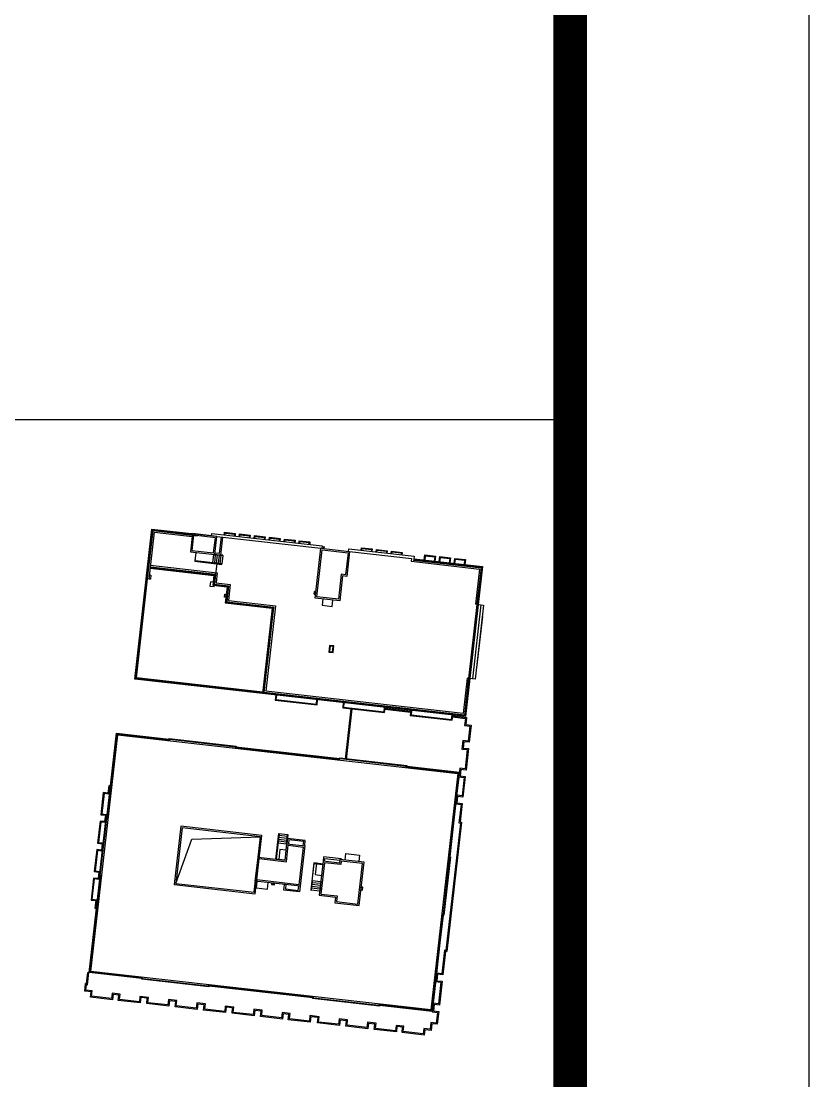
# Model space of a CAD drawing. Extents: x -59851 to 653804, y -249523 to 437614.
# Drawn here: x 27143 to 30444, y 217519 to 221959 of the extents above; entities that cross this region are included whole.
import ezdxf
from ezdxf.enums import TextEntityAlignment as Align

# ---------------------------------------------------------------- set-up
doc = ezdxf.new("R2010")
doc.units = 0
doc.header["$LTSCALE"] = 1000
doc.header["$MEASUREMENT"] = 0
doc.layers.add('LABEL_FIXBOX_PM', color=7, linetype='Continuous')
doc.layers.add('LABEL_TXT_PM', color=1, linetype='Continuous')
doc.styles.add('LABEL_TXT_PM', font='pm_njadri_romans1.shx', dxfattribs={"width": 0.7, "bigfont": 'pm_njadri_hztxt.shx'})

# ---------------------------------------------------------------- blocks, each defined once
blk = doc.blocks.new('PMSheet_A1_20150113_5-3892016032414355901')
at = {"layer": 'LABEL_FIXBOX_PM'}
blk.add_lwpolyline([(0, 594), (841, 594), (841, 0), (0, 0)], close=True, dxfattribs=at)
at = {"layer": 'LABEL_FIXBOX_PM', "const_width": 1.4}
blk.add_lwpolyline([(831, 584), (25, 584), (25, 10), (831, 10)], close=True, dxfattribs=at)
at = {"layer": 'LABEL_TXT_PM', "style": 'LABEL_TXT_PM'}
for tag, height, width, p in [('修改图应说明理由', 4.5, 0.7, (788.353, 468.8)), ('出图章签名', 4.5, 0.7, (759.458, 338.088)), ('建设单位_U01', 4.5, 0.7, (800.9, 212.141)), ('建设单位', 4.5, 0.7, (800.9, 210.197)), ('建设单位_D01', 4.5, 0.7, (800.9, 207.403)), ('项目名称_U01', 4.5, 0.7, (800.9, 200.423)), ('项目名称', 4.5, 0.7, (800.9, 198.194)), ('项目名称_D01', 4.5, 0.7, (800.9, 195.297)), ('设计编号', 4.5, 0.6, (780.758, 187.897)), ('分项号', 4.5, 0.6, (820.258, 187.997)), ('项目经理签名', 4.5, 0.7, (810.177, 172.265)), ('项目经理', 4.5, 0.7, (780.258, 171.997)), ('审定签名', 4.5, 0.7, (810.177, 164.165)), ('审定', 4.5, 0.7, (780.258, 163.897)), ('审核签名', 4.5, 0.7, (810.177, 156.265)), ('审核', 4.5, 0.7, (780.258, 155.997)), ('项目负责签名', 4.5, 0.7, (810.177, 148.265)), ('项目负责', 4.5, 0.7, (780.258, 147.997)), ('专业负责签名', 4.5, 0.7, (810.177, 140.265)), ('专业负责', 4.5, 0.7, (780.258, 139.997)), ('校对', 4.5, 0.7, (780.258, 131.897)), ('校对签名', 4.5, 0.7, (810.177, 132.165)), ('设计签名', 4.5, 0.7, (810.177, 124.265)), ('设计', 4.5, 0.7, (780.258, 123.997)), ('绘制', 4.5, 0.7, (780.258, 115.897)), ('绘制签名', 4.5, 0.7, (810.177, 116.165)), ('方案_01', 4.5, 0.7, (780.258, 95.897)), ('方案_01签名', 4.5, 0.7, (810.177, 96.165)), ('方案_02', 4.5, 0.7, (780.258, 87.897)), ('方案_02签名', 4.5, 0.7, (810.177, 88.165)), ('方案_03', 4.5, 0.7, (780.286, 79.897)), ('方案_03签名', 4.5, 0.7, (810.205, 80.165)), ('方案_04', 4.5, 0.7, (780.258, 71.897)), ('方案_04签名', 4.5, 0.7, (810.177, 72.165)), ('图名_U02', 4.5, 0.7, (790.5, 60.2)), ('图名_U01', 4.5, 0.7, (790.5, 54.2)), ('图名', 4.5, 0.7, (790.5, 47.955)), ('图名_D01', 4.5, 0.7, (790.5, 42.4)), ('图名_D02', 4.5, 0.7, (790.5, 37)), ('图号', 3.5, 0.7, (760.967, 20.953)), ('图档号', 3.5, 0.7, (781.1, 20.953)), ('日期', 3.5, 0.7, (801.067, 20.953)), ('版本号', 3.5, 0.7, (820.267, 20.953))]:
    blk.add_attdef(tag, text='', height=height, dxfattribs=dict(at, width=width)).set_placement(p, align=Align.CENTER)

msp = doc.modelspace()

# ---------------------------------------------------------------- linework, layer by layer
msp.add_line((21443.9, 220290, 0), (29443.9, 220290, 0))
at = {"color": 0}
msp.add_line((29443.9, 220290, 0), (29443.9, 213877.3, 0), dxfattribs=at)
at = {"extrusion": (0.000166373, 0.001467, 0.999999)}
for p, q in [((27949.2, 219725.2, -3.4), (27945.1, 219689.4, -3.3)), ((27949.2, 219725.2, -3.4), (27988, 219720.8, -3.4)), ((27957, 219724.3, -3.4), (27952.9, 219688.5, -3.3)), ((27964.7, 219723.4, -3.4), (27960.6, 219687.6, -3.3)), ((27972.5, 219722.5, -3.4), (27968.4, 219686.8, -3.3)), ((27980.2, 219721.7, -3.4), (27976.2, 219685.9, -3.3)), ((27988, 219720.8, -3.4), (27983.9, 219685, -3.3)), ((28789.2, 219703.9, -3.5), (29073.8, 219671.6, -3.5)), ((27684.5, 219667.6, -3.3), (27951.3, 219637.3, -3.3)), ((27684.9, 219670.6, -3.3), (27954.6, 219640, -3.3)), ((27685.2, 219673.5, -3.3), (27958, 219642.6, -3.3)), ((27685.9, 219679.5, -3.3), (27964.6, 219647.9, -3.3)), ((27945.1, 219689.4, -3.3), (27983.9, 219685, -3.3)), ((27962.9, 219685.9, -3.3), (27958, 219642.6, -3.3)), ((28777.7, 219696.2, -3.5), (29063.9, 219663.7, -3.5)), ((29063.9, 219663.7, -3.5), (29047.1, 219516.2, -3.3)), ((29073.8, 219671.6, -3.5), (29056.1, 219515.1, -3.3)), ((29073.8, 219671.6, -3.5), (29070.5, 219669, -3.5)), ((27670.4, 219622.4, -3.2), (27667.4, 219622.8, -3.2)), ((27951.3, 219637.3, -3.3), (27946.6, 219595.6, -3.2)), ((27954.6, 219640, -3.3), (27949.9, 219598.2, -3.2)), ((27958, 219642.6, -3.3), (27953.2, 219600.9, -3.2)), ((27954.6, 219640, -3.3), (27958, 219642.6, -3.3)), ((27964.6, 219647.9, -3.3), (27959.9, 219606.1, -3.2)), ((27946.6, 219595.6, -3.2), (28006.2, 219588.8, -3.2)), ((27953.2, 219600.9, -3.2), (27949.9, 219598.2, -3.2)), ((27949.9, 219598.2, -3.2), (28009.5, 219591.5, -3.2)), ((27953.2, 219600.9, -3.2), (28012.8, 219594.1, -3.2)), ((27959.9, 219606.1, -3.2), (28019.5, 219599.4, -3.2)), ((28006.2, 219588.8, -3.2), (27998.6, 219521.8, -3.1)), ((28009.5, 219591.5, -3.2), (28001.9, 219524.4, -3.1)), ((28012.8, 219594.1, -3.2), (28005.2, 219527, -3.1)), ((28009.5, 219591.5, -3.2), (28012.8, 219594.1, -3.2)), ((28019.5, 219599.4, -3.2), (28011.9, 219532.3, -3.1)), ((27998.6, 219521.8, -3.1), (28195.3, 219499.5, -3.1)), ((28001.9, 219524.4, -3.1), (28005.2, 219527, -3.1)), ((28001.9, 219524.4, -3.1), (28198.7, 219502.1, -3.1)), ((28005.2, 219527, -3.1), (28202, 219504.7, -3.1)), ((28011.9, 219532.3, -3.1), (28208.6, 219510, -3.1)), ((28195.3, 219499.5, -3.1), (28154.8, 219141.8, -2.6)), ((28158.1, 219144.4, -2.6), (28198.7, 219502.1, -3.1)), ((28208.6, 219510, -3.1), (28168.1, 219152.4, -2.6)), ((28198.7, 219502.1, -3.1), (28202, 219504.7, -3.1)), ((29053.1, 219515.5, -3.3), (29018, 219205.5, -2.8)), ((29059.1, 219514.8, -3.3), (29023.9, 219204.8, -2.8)), ((29069.5, 219513.6, -3.3), (29034.4, 219203.6, -2.8)), ((29059.1, 219514.8, -3.3), (29047.1, 219516.2, -3.3)), ((29076, 219464.6, -3.2), (29051.7, 219249.9, -2.9)), ((29012, 219206.1, -2.8), (28995.3, 219058.6, -2.6)), ((29020.9, 219205.1, -2.8), (29003.2, 219048.6, -2.6)), ((29023.9, 219204.8, -2.8), (29012, 219206.1, -2.8)), ((29003.2, 219048.6, -2.6), (28158.1, 219144.4, -2.6)), ((28995.3, 219058.6, -2.6), (28168.1, 219152.4, -2.6)), ((29000.6, 219051.9, -2.6), (29003.2, 219048.6, -2.6)), ((28219.7, 218517, -1.7), (28224.1, 218555.8, -1.7)), ((28223.3, 218548, -1.7), (28259, 218543.9, -1.7)), ((28224.1, 218555.8, -1.7), (28259.9, 218551.7, -1.7)), ((28255.5, 218512.9, -1.7), (28259.9, 218551.7, -1.7)), ((28219.7, 218517, -1.7), (28255.5, 218512.9, -1.7)), ((28220.6, 218524.8, -1.7), (28256.4, 218520.7, -1.7)), ((28221.5, 218532.5, -1.7), (28257.3, 218528.4, -1.7)), ((28222.4, 218540.3, -1.7), (28258.1, 218536.2, -1.7)), ((28363.2, 218357.3, -1.5), (28358.8, 218318.6, -1.4)), ((28395.5, 218322.3, -1.4), (28359.7, 218326.3, -1.4)), ((28396.4, 218330, -1.4), (28360.6, 218334.1, -1.4)), ((28397.3, 218337.8, -1.4), (28361.5, 218341.8, -1.4)), ((28398.1, 218345.5, -1.5), (28362.4, 218349.6, -1.5)), ((28399, 218353.3, -1.5), (28363.2, 218357.3, -1.5)), ((28399, 218353.3, -1.5), (28394.6, 218314.5, -1.4)), ((28394.6, 218314.5, -1.4), (28358.8, 218318.6, -1.4))]:
    msp.add_line(p, q, dxfattribs=at)
at = {"extrusion": (0.000166373, 0.001467, 0.999999), "elevation": 323.7}
for points in [[(28154.8, 219141.6), (27619.7, 219202.2), (27691, 219831.2), (27959.3, 219800.8)], [(27667.4, 219622.5), (27691, 219831.2), (27883.3, 219809.4)], [(27670.4, 219622.2), (27693.7, 219827.9), (27860.6, 219808.9)], [(27673.3, 219621.9), (27696.3, 219824.6), (27882.6, 219803.4)], [(27679.3, 219621.2), (27701.6, 219817.9), (27859.6, 219800)], [(27941.4, 219802.8), (27942.6, 219813.2), (28404.7, 219760.8), (28403.5, 219750.4)], [(27987.6, 219797.6), (27979, 219721.6), (27949.2, 219724.9)], [(27981.7, 219798.2), (27973.7, 219728.2), (27955.8, 219730.2)], [(27963.1, 219794.3), (27963.8, 219800.3), (28399, 219750.9), (28398.3, 219745)], [(27994.8, 219807.3), (27996, 219817.8), (28040.7, 219812.7), (28039.5, 219802.2)], [(27996.3, 219807.1), (27997.3, 219816.1), (28039, 219811.4), (28038, 219802.4)], [(27997.8, 219807), (27998.6, 219814.4), (28037.3, 219810), (28036.5, 219802.6)], [(28057.4, 219800.2), (28058.6, 219810.7), (28103.3, 219805.6), (28102.1, 219795.1)], [(28058.9, 219800), (28059.9, 219809), (28101.6, 219804.3), (28100.6, 219795.3)], [(28060.3, 219799.9), (28061.2, 219807.3), (28099.9, 219802.9), (28099.1, 219795.5)], [(28120, 219793.1), (28121.1, 219803.6), (28165.9, 219798.5), (28164.7, 219788.1)], [(28121.5, 219793), (28122.5, 219801.9), (28164.2, 219797.2), (28163.2, 219788.2)], [(28122.9, 219792.8), (28123.8, 219800.2), (28162.5, 219795.8), (28161.7, 219788.4)], [(28182.6, 219786), (28183.8, 219796.5), (28228.5, 219791.4), (28227.3, 219781)], [(28184.1, 219785.9), (28185.1, 219794.8), (28226.8, 219790.1), (28225.8, 219781.1)], [(28185.5, 219785.7), (28186.4, 219793.1), (28225.1, 219788.8), (28224.3, 219781.3)], [(28245.2, 219778.9), (28246.4, 219789.4), (28291.1, 219784.3), (28289.9, 219773.9)], [(28246.7, 219778.8), (28247.7, 219787.7), (28289.4, 219783), (28288.4, 219774)], [(28248.2, 219778.6), (28249, 219786.1), (28287.8, 219781.7), (28286.9, 219774.2)], [(28307.8, 219771.8), (28308.9, 219782.3), (28353.7, 219777.2), (28352.5, 219766.8)], [(28309.3, 219771.7), (28310.3, 219780.6), (28352, 219775.9), (28351, 219766.9)], [(28310.7, 219771.5), (28311.6, 219779), (28350.3, 219774.6), (28349.5, 219767.1)], [(28515.3, 219737.7), (28516.4, 219748.2), (28790.7, 219717.1), (28788.1, 219694.7)], [(28568.6, 219742.3), (28569.8, 219752.7), (28614.5, 219747.6), (28613.3, 219737.2)], [(28570.1, 219742.1), (28571.1, 219751), (28612.8, 219746.3), (28611.8, 219737.4)], [(28571.6, 219741.9), (28572.4, 219749.4), (28611.2, 219745), (28610.3, 219737.5)], [(28631.2, 219735.2), (28632.4, 219745.6), (28677.1, 219740.5), (28675.9, 219730.1)], [(28632.7, 219735), (28633.7, 219743.9), (28675.4, 219739.2), (28674.4, 219730.3)], [(27874.7, 219733.4), (27870.5, 219696.1), (27983.7, 219683.3), (27983.9, 219684.8), (27872.1, 219697.4), (27876.2, 219733.2)], [(27949.2, 219724.9), (27988, 219720.5), (27988.1, 219722), (27979.2, 219723)], [(28519, 219731.3), (28519.7, 219737.2), (28779.1, 219707.8), (28777.7, 219695.9)], [(28634.2, 219734.8), (28635, 219742.3), (28673.8, 219737.9), (28672.9, 219730.4)], [(28693.8, 219728.1), (28695, 219738.5), (28739.7, 219733.4), (28738.5, 219723)], [(28695.3, 219727.9), (28696.3, 219736.8), (28738, 219732.1), (28737, 219723.2)], [(28696.8, 219727.7), (28697.6, 219735.2), (28736.4, 219730.8), (28735.5, 219723.3)], [(28788.8, 219700.7), (29070.5, 219668.8), (29053.1, 219515.2)], [(28789.5, 219706.7), (29077.2, 219674), (29059.1, 219514.6)], [(28832.7, 219701.8), (28835.1, 219722.6), (28879.8, 219717.5), (28877.4, 219696.7)], [(28834.2, 219701.6), (28836.4, 219721), (28878.1, 219716.2), (28875.9, 219696.9)], [(28835.7, 219701.4), (28837.7, 219719.3), (28876.5, 219714.9), (28874.5, 219697)], [(28895.3, 219694.7), (28897.7, 219715.5), (28942.4, 219710.5), (28940, 219689.6)], [(28896.8, 219694.5), (28899, 219713.9), (28940.7, 219709.1), (28938.5, 219689.8)], [(28898.3, 219694.3), (28900.3, 219712.2), (28939.1, 219707.8), (28937, 219689.9)], [(28957.9, 219687.6), (28960.3, 219708.4), (29005, 219703.4), (29002.6, 219682.5)], [(28959.4, 219687.4), (28961.6, 219706.8), (29003.3, 219702), (29001.1, 219682.7)], [(28960.9, 219687.2), (28962.9, 219705.1), (29001.7, 219700.7), (28999.6, 219682.8)], [(28155.1, 219144.5), (27623, 219204.9), (27670.4, 219622.2)], [(28155.5, 219147.5), (27626.4, 219207.5), (27673.3, 219621.9)], [(27679.3, 219621.2), (27670.4, 219622.2)], [(27681.3, 219639.1), (27687.3, 219638.4), (27685.3, 219620.5), (27679.3, 219621.2)], [(27948.1, 219608.8), (27936.2, 219610.2), (27934.2, 219592.3), (27952.1, 219590.3), (27952.6, 219594.7)], [(28378.4, 219569.1), (28372.4, 219569.7), (28371.1, 219557.8), (28377, 219557.1), (28377.1, 219557.7), (28371.7, 219558.3), (28372.9, 219569.1), (28378.3, 219568.5), (28378.4, 219569.1)], [(28001.3, 219545.4), (27995.3, 219546), (27996.7, 219558), (28002.7, 219557.3), (28002.6, 219556.7), (27997.2, 219557.3), (27996, 219546.6), (28001.4, 219546), (28001.3, 219545.4)], [(28408.1, 219538.5), (28405.1, 219511.7), (28446.8, 219506.9), (28449.9, 219533.8)], [(29018, 219205.2), (29000.6, 219051.7), (28161.4, 219146.8), (28202, 219504.5)], [(29059.1, 219514.6), (29081.4, 219512), (29046.3, 219202), (29023.9, 219204.5)], [(29023.9, 219204.5), (29005.8, 219045.1), (28154.8, 219141.6)], [(28209.9, 219135.3), (28207.6, 219114.4), (28383.4, 219094.5), (28385.8, 219115.4)], [(28211.4, 219135.1), (28209.2, 219115.8), (28382.1, 219096.2), (28384.3, 219115.5)], [(28212.9, 219135), (28210.9, 219117.1), (28380.8, 219097.8), (28382.8, 219115.7)], [(28493.1, 219103.2), (28490.8, 219082.3), (28666.6, 219062.4), (28669, 219083.3)], [(28494.6, 219103), (28492.4, 219083.7), (28665.3, 219064.1), (28667.5, 219083.4)], [(28496.1, 219102.9), (28494.1, 219085), (28664, 219065.7), (28666, 219083.6)], [(28502.5, 218866.6), (28526.5, 219078.3)], [(28507, 218866.1), (28531, 219077.8)], [(28668.7, 219080.3), (28776, 219068.1)], [(28951.8, 219048.2), (29010, 219041.6), (29006.6, 219011.8), (29029, 219009.2), (29020.8, 218937.7), (28998.5, 218940.2), (28995.4, 218913.4), (29017.8, 218910.9), (29007.7, 218821.4), (28985.3, 218824), (28982.3, 218797.1), (29004.6, 218794.6), (28994.8, 218708.2), (28972.5, 218710.7), (28969.4, 218683.9), (28991.8, 218681.3), (28983, 218603.8), (28989, 218603.2), (28927.4, 218060.6), (28921.5, 218061.3), (28910.3, 217962.9), (28888, 217965.5), (28884.9, 217938.7), (28907.3, 217936.1), (28896, 217836.3), (28873.6, 217838.8), (28870.6, 217812), (28892.9, 217809.4), (28886.8, 217755.8), (28864.5, 217758.3), (28861.3, 217730), (28834.4, 217733), (28831.9, 217710.7), (28739.5, 217721.1), (28742, 217743.5), (28718.2, 217746.2), (28715.7, 217723.9), (28623.2, 217734.3), (28625.8, 217756.7), (28599, 217759.7), (28596.4, 217737.4), (28504, 217747.8), (28506.5, 217770.2), (28479.7, 217773.2), (28477.2, 217750.9), (28384.8, 217761.4), (28387.3, 217783.7), (28357.5, 217787.1), (28355, 217764.7), (28262.6, 217775.2), (28265.1, 217797.6), (28241.2, 217800.3), (28238.7, 217777.9), (28146.3, 217788.4), (28148.8, 217810.8), (28122, 217813.8), (28119.5, 217791.4), (28027.1, 217801.9), (28029.6, 217824.3), (28002.8, 217827.3), (28000.2, 217805), (27907.8, 217815.4), (27910.4, 217837.8), (27883.5, 217840.8), (27881, 217818.5), (27788.6, 217829), (27791.1, 217851.3), (27764.3, 217854.4), (27761.8, 217832), (27669.4, 217842.5), (27671.9, 217864.8), (27645.1, 217867.9), (27642.5, 217845.5), (27550.1, 217856), (27552.7, 217878.4), (27528.8, 217881.1), (27526.3, 217858.7), (27433.9, 217869.2), (27436.4, 217891.5), (27409.6, 217894.6), (27413.1, 217925.9), (27413.3, 217927.4), (27417.8, 217926.9), (27423, 217973.1), (27429, 217972.4)], [(28951.3, 219043.7), (29005, 219037.6), (29001.6, 219007.8), (29024, 219005.3), (29016.9, 218942.7), (28994.5, 218945.2), (28990.5, 218909.4), (29012.8, 218906.9), (29003.7, 218826.4), (28981.3, 218829), (28977.3, 218793.2), (28999.6, 218790.6), (28990.9, 218713.1), (28968.5, 218715.7), (28964.4, 218679.9), (28986.8, 218677.4), (28978, 218599.9), (28984, 218599.2), (28923.5, 218065.6), (28917.5, 218066.3), (28906.4, 217967.9), (28884, 217970.5), (28880, 217934.7), (28902.3, 217932.2), (28892, 217841.2), (28869.6, 217843.8), (28865.6, 217808), (28887.9, 217805.5), (28882.9, 217760.7), (28860.5, 217763.3), (28857.3, 217735), (28830.5, 217738), (28827.9, 217715.6), (28744.5, 217725.1), (28747, 217747.5), (28714.2, 217751.2), (28711.7, 217728.8), (28628.2, 217738.3), (28630.8, 217760.7), (28595, 217764.7), (28592.5, 217742.3), (28509, 217751.8), (28511.5, 217774.2), (28475.8, 217778.2), (28473.2, 217755.9), (28389.8, 217765.3), (28392.3, 217787.7), (28353.5, 217792.1), (28351, 217769.7), (28267.5, 217779.2), (28270.1, 217801.5), (28237.3, 217805.3), (28234.7, 217782.9), (28151.3, 217792.4), (28153.8, 217814.7), (28118, 217818.8), (28115.5, 217796.4), (28032, 217805.9), (28034.6, 217828.2), (27998.8, 217832.3), (27996.3, 217809.9), (27912.8, 217819.4), (27915.3, 217841.8), (27879.6, 217845.8), (27877, 217823.5), (27793.6, 217832.9), (27796.1, 217855.3), (27760.3, 217859.3), (27757.8, 217837), (27674.3, 217846.4), (27676.9, 217868.8), (27641.1, 217872.9), (27638.6, 217850.5), (27555.1, 217860), (27557.6, 217882.3), (27524.8, 217886), (27522.3, 217863.7), (27438.8, 217873.1), (27441.4, 217895.5), (27414.6, 217898.5), (27417.3, 217922.4), (27421.7, 217921.9), (27427.5, 217972.6)], [(28668.2, 219075.8), (28775.5, 219063.6)], [(28776.3, 219071.1), (28773.9, 219050.2), (28949.8, 219030.3), (28952.2, 219051.2)], [(28777.8, 219070.9), (28775.6, 219051.5), (28948.5, 219031.9), (28950.7, 219051.3)], [(28779.3, 219070.8), (28777.3, 219052.9), (28947.2, 219033.6), (28949.2, 219051.5)], [(28478.7, 218869.3), (28479, 218872.3), (28759.2, 218840.5), (28758.9, 218837.6), (28979.5, 218812.6), (28968, 218711.2), (28968, 218711.2), (28952.4, 218574.1), (28952.4, 218574.1), (28939.3, 218457.8), (28942.2, 218457.5), (28914.5, 218213.1), (28911.5, 218213.4), (28898.4, 218097.1), (28898.4, 218097.1), (28879.4, 217930.2), (28879.4, 217930.2), (28865.8, 217809.5), (28645.2, 217834.5), (28644.8, 217831.5), (28364.6, 217863.3), (28365, 217866.3), (27929.8, 217915.6), (27929.4, 217912.6), (27649.2, 217944.4), (27649.5, 217947.4), (27429, 217972.4), (27474.8, 218376.3), (27471.8, 218376.6), (27499.5, 218621.1), (27502.5, 218620.7), (27542.7, 218975.5), (27763.3, 218950.4), (27763.6, 218953.4), (28043.8, 218921.7), (28043.5, 218918.7), (28478.7, 218869.3)], [(28481.7, 218869), (28755.9, 218837.9), (28755.6, 218834.9), (28976.2, 218809.9), (28965, 218711.5), (28949.5, 218574.4), (28935.9, 218455.2), (28938.9, 218454.9), (28911.9, 218216.4), (28908.9, 218216.7), (28895.4, 218097.5), (28876.1, 217927.6), (28863.1, 217812.8), (28642.5, 217837.8), (28642.2, 217834.8), (28367.9, 217865.9), (28368.3, 217868.9), (27927.1, 217918.9), (27926.8, 217915.9), (27652.5, 217947), (27652.9, 217950), (27432.3, 217975), (27478.1, 218378.9), (27475.1, 218379.3), (27502.1, 218617.7), (27505.1, 218617.4), (27545.3, 218972.1), (27765.9, 218947.1), (27766.3, 218950.1), (28040.5, 218919), (28040.2, 218916), (28478.2, 218866.4)], [(27517.7, 218754.9), (27510.2, 218755.7), (27506.7, 218724.4), (27487.3, 218726.6), (27476.8, 218634.2), (27496.2, 218632), (27493.2, 218605.2), (27473.8, 218607.4), (27463.3, 218515), (27482.7, 218512.8), (27479.6, 218485.9), (27460.3, 218488.1), (27449.8, 218395.7), (27469.2, 218393.5), (27466.1, 218366.7), (27446.7, 218368.9), (27436.3, 218276.5), (27455.6, 218274.3), (27452.1, 218243), (27459.5, 218242.2)], [(27517.3, 218751.3), (27513.4, 218751.7), (27509.8, 218720.4), (27490.5, 218722.6), (27480.8, 218637.4), (27500.2, 218635.2), (27496.3, 218601.2), (27477, 218603.4), (27467.3, 218518.1), (27486.7, 218515.9), (27482.8, 218482), (27463.4, 218484.2), (27453.8, 218398.9), (27473.1, 218396.7), (27469.3, 218362.7), (27449.9, 218364.9), (27440.2, 218279.7), (27459.6, 218277.5), (27456.1, 218246.2), (27460, 218245.7)], [(28247.7, 218444.1), (28210.5, 218448.4), (28222.6, 218555.7), (28224.1, 218555.5), (28212, 218448.2), (28247.7, 218444.1)], [(28255.5, 218512.7), (28259.9, 218551.5), (28261.4, 218551.3), (28259.5, 218534.9)], [(27791.4, 218346.4), (27858.2, 218531.9), (28145.7, 218541.8)], [(28331.6, 218504.1), (28334.1, 218526.4), (28259.6, 218534.9), (28257.1, 218512.5)], [(28325.7, 218504.8), (28327.5, 218521.2), (28264.9, 218528.3), (28263.1, 218511.9)], [(28254, 218485.7), (28227.2, 218488.7), (28222.5, 218447), (28249.3, 218444)], [(28485, 218445.9), (28485.4, 218448.9), (28410.8, 218457.4), (28408.8, 218439.5)], [(28501.4, 218444.1), (28504.5, 218470.9), (28561.1, 218464.5), (28558.1, 218437.6)], [(28407.5, 218427.5), (28370.2, 218431.8), (28357.4, 218318.5), (28358.8, 218318.3), (28371.5, 218430.1), (28407.3, 218426.1)], [(28407.5, 218427.5), (28380.6, 218430.6), (28375.2, 218382.9), (28402.1, 218379.9)], [(28414.8, 218438.9), (28416.1, 218450.7), (28478.7, 218443.6)], [(28130.5, 218354.8), (28127.5, 218328), (28175.2, 218322.5), (28178.2, 218349.4)], [(28193.1, 218347.7), (28192.4, 218341.7), (28204.4, 218340.4), (28205, 218346.3), (28204.4, 218346.4), (28203.8, 218341), (28193.1, 218342.3), (28193.7, 218347.6), (28193.1, 218347.7)], [(28312.3, 218334.2), (28309.6, 218310.3), (28244.1, 218317.8), (28246.8, 218341.6)], [(28252.7, 218340.9), (28250.7, 218323), (28304.4, 218317), (28306.4, 218334.8)], [(28567.2, 218318.9), (28573.2, 218318.2), (28574.6, 218330.1), (28568.6, 218330.8), (28568.5, 218330.2), (28573.9, 218329.6), (28572.7, 218318.9), (28567.3, 218319.5), (28567.2, 218318.9)]]:
    msp.add_lwpolyline(points, dxfattribs=at)
for points in [[(27852.3, 219735.9), (27955.2, 219724.3), (27963.8, 219800.3), (27860.9, 219811.9)], [(27859, 219741.2), (27949.9, 219730.9), (27957.1, 219795), (27866.2, 219805.3)], [(28286.8, 219780.2), (28291.3, 219779.7), (28291.1, 219778.3), (28286.7, 219778.8)], [(28349.4, 219773.2), (28353.9, 219772.6), (28353.7, 219771.2), (28349.3, 219771.7)], [(28375.3, 219542.2), (28399, 219750.9), (28519.7, 219737.2), (28507.9, 219632.9), (28490, 219634.9), (28478.2, 219530.6)], [(28382, 219547.5), (28404.3, 219744.3), (28513.1, 219731.9), (28502.6, 219639.5), (28484.7, 219641.6), (28472.9, 219537.2)], [(28432.6, 219315.4), (28450.5, 219313.3), (28453.7, 219341.7), (28435.8, 219343.7)], [(28436, 219318), (28447.9, 219316.7), (28450.4, 219339), (28438.5, 219340.4)], [(27548, 218968.8), (28972.8, 218807.3), (28860.5, 217816.1), (27435.6, 217977.7)], [(27784.8, 218341.1), (28124.6, 218302.6), (28152.3, 218547), (27812.5, 218585.6)], [(27791.4, 218346.4), (28119.3, 218309.3), (28145.7, 218541.8), (27817.8, 218578.9)], [(28136, 218456.8), (28249.3, 218444), (28257.1, 218512.5), (28331.6, 218504.1), (28312.3, 218334.2), (28124.6, 218355.5)], [(28141.3, 218450.2), (28254.6, 218437.3), (28262.4, 218505.9), (28325, 218498.8), (28307.1, 218340.8), (28131.2, 218360.7)], [(28392.6, 218296.4), (28461.2, 218288.6), (28458.4, 218264.8), (28559.8, 218253.3), (28580.4, 218435.1), (28479.1, 218446.6), (28477.4, 218431.7), (28408.8, 218439.5)], [(28399.2, 218301.7), (28467.8, 218293.9), (28465.1, 218270.1), (28554.5, 218259.9), (28573.8, 218429.8), (28484.4, 218440), (28482.7, 218425.1), (28414.1, 218432.8)]]:
    msp.add_lwpolyline(points, close=True, dxfattribs=at)
at = {"extrusion": (0.000166373, 0.001467, 0.999999)}
msp.add_circle((28411.2, 219755.2, 323.7), 2.25, dxfattribs=at)

# ---------------------------------------------------------------- block references
at = {"xscale": 100, "yscale": 100, "zscale": 100}
msp.add_blockref('PMSheet_A1_20150113_5-3892016032414355901', (-53656.1, 176177.3), dxfattribs=at)

doc.saveas('drawing.dxf')
